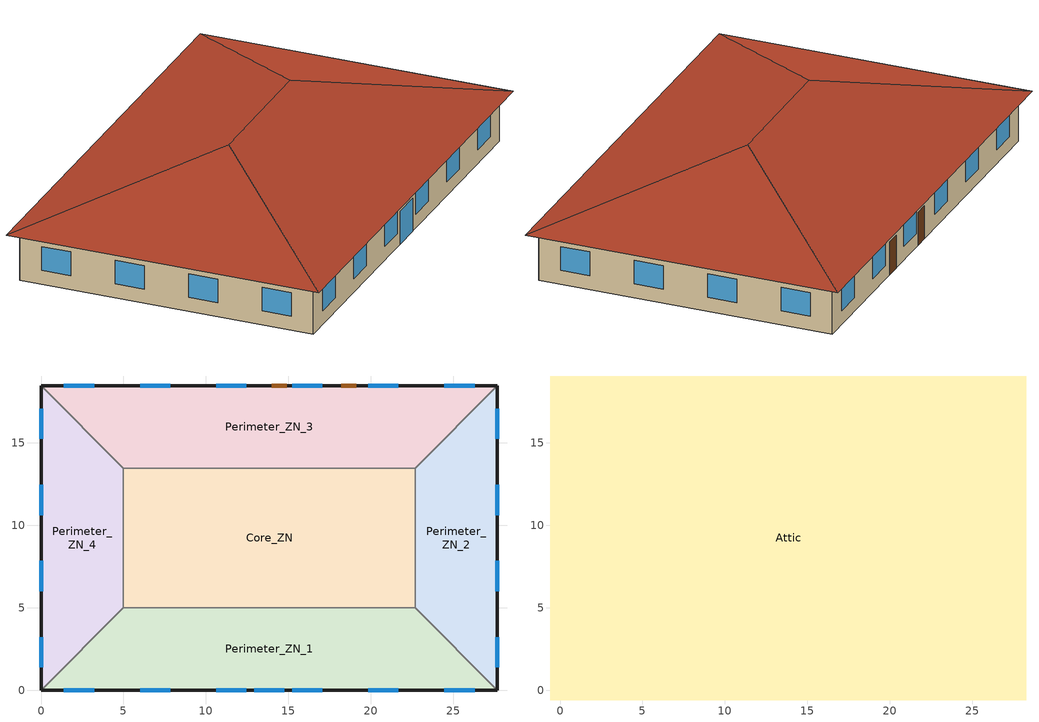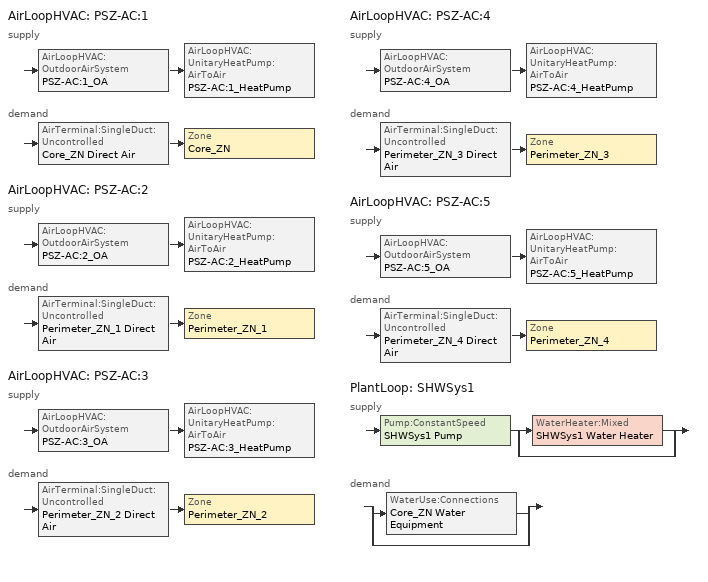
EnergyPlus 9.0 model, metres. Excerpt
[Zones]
Core_ZN
 floor ground (ext_slab_8in_with_carpet): 5,13.46 22.69,13.46 22.69,5 5,5 z0
 wall to Perimeter_ZN_1 (int_wall): 5,5 22.69,5 z0:3.05
 wall to Perimeter_ZN_2 (int_wall): 22.69,5 22.69,13.46 z0:3.05
 wall to Perimeter_ZN_3 (int_wall): 22.69,13.46 5,13.46 z0:3.05
 wall to Perimeter_ZN_4 (int_wall): 5,13.46 5,5 z0:3.05
Perimeter_ZN_1
 floor ground (ext_slab_8in_with_carpet): 27.69,0 0,0 5,5 22.69,5 z0
 wall outside (nonres_ext_wall): 0,0 27.69,0 z0:3.05
 wall to Perimeter_ZN_4 (int_wall): 5,5 0,0 z0:3.05
 wall to Perimeter_ZN_2 (int_wall): 27.69,0 22.69,5 z0:3.05
 window (Window_U_0.42_SHGC_0.40): 1.39,0 3.22,0 / 6.01,0 7.84,0 / 10.62,0 12.45,0 / 15.24,0 17.07,0 / 19.85,0 21.68,0 / 24.47,0 26.3,0 z0.9:2.42; 12.93,0 14.76,0 z0:2.13
Perimeter_ZN_2
 floor ground (ext_slab_8in_with_carpet): 22.69,13.46 27.69,18.46 27.69,0 22.69,5 z0
 wall outside (nonres_ext_wall): 27.69,0 27.69,18.46 z0:3.05
 wall to Perimeter_ZN_3 (int_wall): 27.69,18.46 22.69,13.46 z0:3.05
 window (Window_U_0.42_SHGC_0.40): 27.69,15.24 27.69,17.07 / 27.69,10.62 27.69,12.45 / 27.69,6.01 27.69,7.84 / 27.69,1.39 27.69,3.22 z0.9:2.42
Perimeter_ZN_3
 floor ground (ext_slab_8in_with_carpet): 5,13.46 0,18.46 27.69,18.46 22.69,13.46 z0
 wall outside (nonres_ext_wall): 27.69,18.46 0,18.46 z0:3.05
 wall to Perimeter_ZN_4 (int_wall): 0,18.46 5,13.46 z0:3.05
 window (Window_U_0.42_SHGC_0.40): 26.3,18.46 24.47,18.46 / 21.68,18.46 19.85,18.46 / 17.07,18.46 15.24,18.46 / 12.45,18.46 10.62,18.46 / 7.84,18.46 6.01,18.46 / 3.22,18.46 1.39,18.46 z0.9:2.42
 door (Swinging Door_con): 14.91,18.46 14,18.46 / 19.13,18.46 18.22,18.46 z0:2.13
Perimeter_ZN_4
 floor ground (ext_slab_8in_with_carpet): 5,5 0,0 0,18.46 5,13.46 z0
 wall outside (nonres_ext_wall): 0,18.46 0,0 z0:3.05
 window (Window_U_0.42_SHGC_0.40): 0,3.22 0,1.39 / 0,7.84 0,6.01 / 0,12.45 0,10.62 / 0,17.07 0,15.24 z0.9:2.42
Attic
 floor outside (ext_soffit_floor): -0.6,19.06 0,18.46 0,0 -0.6,-0.6 z3.05; 0,0 27.69,0 28.29,-0.6 -0.6,-0.6 z3.05; 28.29,19.06 28.29,-0.6 27.69,0 27.69,18.46 z3.05; -0.6,19.06 28.29,19.06 27.69,18.46 0,18.46 z3.05
 floor to Perimeter_ZN_1 (nonres_roof_floor): 0,0 5,5 22.69,5 27.69,0 z3.05
 floor to Perimeter_ZN_4 (nonres_roof_floor): 5,13.46 5,5 0,0 0,18.46 z3.05
 floor to Perimeter_ZN_2 (nonres_roof_floor): 22.69,5 22.69,13.46 27.69,18.46 27.69,0 z3.05
 floor to Core_ZN (nonres_roof_floor): 5,13.46 22.69,13.46 22.69,5 5,5 z3.05
 floor to Perimeter_ZN_3 (nonres_roof_floor): 0,18.46 27.69,18.46 22.69,13.46 5,13.46 z3.05
 roof outside (AtticRoofDeck): 28.29,19.06,3.05 -0.6,19.06,3.05 9.23,9.23,6.33 18.46,9.23,6.33; -0.6,19.06,3.05 -0.6,-0.6,3.05 9.23,9.23,6.33; 28.29,-0.6,3.05 28.29,19.06,3.05 18.46,9.23,6.33; -0.6,-0.6,3.05 28.29,-0.6,3.05 18.46,9.23,6.33 9.23,9.23,6.33
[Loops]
AirLoopHVAC 'PSZ-AC:1'
 supply: AirLoopHVAC:OutdoorAirSystem 'PSZ-AC:1_OA' > AirLoopHVAC:UnitaryHeatPump:AirToAir 'PSZ-AC:1_HeatPump'
 demand: AirTerminal:SingleDuct:Uncontrolled 'Core_ZN Direct Air' > Zone 'Core_ZN'
AirLoopHVAC 'PSZ-AC:2'
 supply: AirLoopHVAC:OutdoorAirSystem 'PSZ-AC:2_OA' > AirLoopHVAC:UnitaryHeatPump:AirToAir 'PSZ-AC:2_HeatPump'
 demand: AirTerminal:SingleDuct:Uncontrolled 'Perimeter_ZN_1 Direct Air' > Zone 'Perimeter_ZN_1'
AirLoopHVAC 'PSZ-AC:3'
 supply: AirLoopHVAC:OutdoorAirSystem 'PSZ-AC:3_OA' > AirLoopHVAC:UnitaryHeatPump:AirToAir 'PSZ-AC:3_HeatPump'
 demand: AirTerminal:SingleDuct:Uncontrolled 'Perimeter_ZN_2 Direct Air' > Zone 'Perimeter_ZN_2'
AirLoopHVAC 'PSZ-AC:4'
 supply: AirLoopHVAC:OutdoorAirSystem 'PSZ-AC:4_OA' > AirLoopHVAC:UnitaryHeatPump:AirToAir 'PSZ-AC:4_HeatPump'
 demand: AirTerminal:SingleDuct:Uncontrolled 'Perimeter_ZN_3 Direct Air' > Zone 'Perimeter_ZN_3'
AirLoopHVAC 'PSZ-AC:5'
 supply: AirLoopHVAC:OutdoorAirSystem 'PSZ-AC:5_OA' > AirLoopHVAC:UnitaryHeatPump:AirToAir 'PSZ-AC:5_HeatPump'
 demand: AirTerminal:SingleDuct:Uncontrolled 'Perimeter_ZN_4 Direct Air' > Zone 'Perimeter_ZN_4'
PlantLoop 'SHWSys1'
 supply: Pump:ConstantSpeed 'SHWSys1 Pump' > split
  | WaterHeater:Mixed 'SHWSys1 Water Heater'
  | bypass
 demand: split
  | WaterUse:Connections 'Core_ZN Water Equipment'
  | bypass
[Building]
Small Office: North Axis=0; Terrain=City; Loads Convergence Tolerance Value=0.04; Temperature Convergence Tolerance Value=0.2; Solar Distribution=FullInteriorAndExterior; Maximum Number of Warmup Days=25; Minimum Number of Warmup Days=6
[Site:Location]
Rochester International Arpt_MN_USA Design_Conditions: Latitude=43.9; Longitude=-92.5; Time Zone=-6; Elevation=398
[SizingPeriod:DesignDay] Day of Month=21; DryBulb Temperature Range Modifier Type=DefaultMultipliers; Humidity Condition Type=Wetbulb; Barometric Pressure=96634; Rain Indicator=No; Snow Indicator=No; Daylight Saving Time Indicator=No
Name | Month | Day Type | Maximum DryBulb Temperature | Daily DryBulb Temperature Range | Wetbulb or DewPoint at Maximum DryBulb | Wind Speed | Wind Direction | Solar Model Indicator | Sky Clearness | ASHRAE Clear Sky Optical Depth for Beam Irradiance taub | ASHRAE Clear Sky Optical Depth for Diffuse Irradiance taud
Rochester International Arpt Ann Htg 99.6% Condns DB | 1 | WinterDesignDay | -26.2 | 0 | -26.2 | 5.7 | 310 | ASHRAEClearSky | 0
Rochester International Arpt Ann Clg .4% Condns DB=>MWB | 7 | SummerDesignDay | 31.2 | 10.6 | 23.1 | 6.7 | 200 | ASHRAETau |  | 0.404 | 2.226
[Site:GroundTemperature:BuildingSurface]
19.75, 19.57, 19.63, 19.78, 19.99, 22.12, 22.76, 22.97, 23.04, 20.96, 20.41, 20.02
[Site:WaterMainsTemperature]
Calculation Method=Correlation; Annual Average Outdoor Air Temperature=6.375; Maximum Difference In Monthly Average Outdoor Air Temperatures=33.5
[Material]
Name | Roughness | Thickness | Conductivity | Density | Specific Heat | Thermal Absorptance | Solar Absorptance | Visible Absorptance
Std Wood 6inch | MediumSmooth | 0.15 | 0.12 | 540 | 1210 | 0.9 | 0.7 | 0.7
F07 25mm stucco | Smooth | 0.0254 | 0.72 | 1856 | 840 | 0.9 | 0.7 | 0.7
F12 Asphalt shingles | VeryRough | 0.0032 | 0.04 | 1120 | 1260 | 0.9 | 0.7
G01 13mm gypsum board | Smooth | 0.0127 | 0.16 | 800 | 1090 | 0.9 | 0.7 | 0.5
G01 16mm gypsum board | MediumSmooth | 0.0159 | 0.16 | 800 | 1090
G02 16mm plywood | Smooth | 0.0159 | 0.12 | 544 | 1210
200mm Normalweight concrete floor | MediumRough | 0.2032 | 2.31 | 2322 | 832
[Material:NoMass] Thermal Absorptance=0.9; Solar Absorptance=0.7
Name | Roughness | Thermal Resistance | Visible Absorptance
Opaque Door panel_con | MediumRough | 0.352237 | 0.7
CP02 CARPET PAD | VeryRough | 0.21648 | 0.8
Nonres_Roof_Insulation | MediumSmooth | 8.09839 | 0.7
Nonres_Exterior_Wall_Insulation | MediumSmooth | 3.06942 | 0.7
[WindowMaterial:Glazing] Optical Data Type=SpectralAverage; Thickness=0.006; Infrared Transmittance at Normal Incidence=0; Front Side Infrared Hemispherical Emissivity=0.84; Conductivity=0.9
Name | Solar Transmittance at Normal Incidence | Front Side Solar Reflectance at Normal Incidence | Back Side Solar Reflectance at Normal Incidence | Visible Transmittance at Normal Incidence | Front Side Visible Reflectance at Normal Incidence | Back Side Visible Reflectance at Normal Incidence | Back Side Infrared Hemispherical Emissivity
CLEAR 6MM | 0.775 | 0.071 | 0.071 | 0.881 | 0.08 | 0.08 | 0.84
LoE TINT 6MM | 0.36 | 0.093 | 0.2 | 0.5 | 0.035 | 0.054 | 0.1
[WindowMaterial:Gas]
AIR 6MM: Gas Type=Air; Thickness=0.0063
[Construction]
Swinging Door_con: Opaque Door panel_con
InteriorFurnishings: Std Wood 6inch
AtticRoofDeck: F12 Asphalt shingles, G02 16mm plywood
int_wall: G01 13mm gypsum board, G01 13mm gypsum board
ext_slab_8in_with_carpet: 200mm Normalweight concrete floor, CP02 CARPET PAD
ext_soffit_floor: G02 16mm plywood
nonres_roof_floor: G01 16mm gypsum board, Nonres_Roof_Insulation
nonres_ext_wall: F07 25mm stucco, G01 16mm gypsum board, Nonres_Exterior_Wall_Insulation, G01 16mm gypsum board
Window_U_0.42_SHGC_0.40: LoE TINT 6MM, AIR 6MM, CLEAR 6MM
[Zone] Type=1; Multiplier=1; Ceiling Height=autocalculate; Volume=autocalculate; Floor Area=autocalculate
Name | Part of Total Floor Area
Core_ZN; Perimeter_ZN_1; Perimeter_ZN_2; Perimeter_ZN_3; Perimeter_ZN_4 | Yes
Attic | No
[InternalMass] Construction=InteriorFurnishings
Name | Zone | Surface Area
Core_ZN_InternalMass_1 | Core_ZN | 299.3148
Perimeter_ZN_1_InternalMass_1 | Perimeter_ZN_1 | 226.9
Perimeter_ZN_2_InternalMass_1 | Perimeter_ZN_2 | 134.6
Perimeter_ZN_3_InternalMass_1 | Perimeter_ZN_3 | 226.9
Perimeter_ZN_4_InternalMass_1 | Perimeter_ZN_4 | 134.6
[People] Number of People Schedule=BLDG_OCC_SCH; Number of People Calculation Method=Area/Person; Zone Floor Area per Person=16.5881; Fraction Radiant=0.3; Sensible Heat Fraction=AUTOCALCULATE; Activity Level Schedule=ACTIVITY_SCH; Enable ASHRAE 55 Comfort Warnings=No; Mean Radiant Temperature Calculation Type=ZoneAveraged
Name | Zone or ZoneList
Core_ZN | Core_ZN
Perimeter_ZN_1 | Perimeter_ZN_1
Perimeter_ZN_2 | Perimeter_ZN_2
Perimeter_ZN_3 | Perimeter_ZN_3
Perimeter_ZN_4 | Perimeter_ZN_4
[Lights] Schedule=BLDG_LIGHT_SCH; Design Level Calculation Method=Watts/Area; Watts per Zone Floor Area=8.82641; Return Air Fraction=0; Fraction Radiant=0.7; Fraction Visible=0.2; Fraction Replaceable=1; EndUse Subcategory=General; Return Air Fraction Calculated from Plenum Temperature=No
Name | Zone or ZoneList
Core_ZN_Lights | Core_ZN
Perimeter_ZN_1_Lights | Perimeter_ZN_1
Perimeter_ZN_2_Lights | Perimeter_ZN_2
Perimeter_ZN_3_Lights | Perimeter_ZN_3
Perimeter_ZN_4_Lights | Perimeter_ZN_4
[ElectricEquipment] Schedule=BLDG_EQUIP_SCH; Design Level Calculation Method=Watts/Area; Watts per Zone Floor Area=6.78; EndUse Subcategory=General
Name | Zone or ZoneList
Core_ZN_MiscPlug_Equip | Core_ZN
Perimeter_ZN_1_MiscPlug_Equip | Perimeter_ZN_1
Perimeter_ZN_2_MiscPlug_Equip | Perimeter_ZN_2
Perimeter_ZN_3_MiscPlug_Equip | Perimeter_ZN_3
Perimeter_ZN_4_MiscPlug_Equip | Perimeter_ZN_4
[Daylighting:Controls] Daylighting Method=SplitFlux; Lighting Control Type=Stepped; Minimum Input Power Fraction for Continuous or ContinuousOff Dimming Control=0.3; Minimum Light Output Fraction for Continuous or ContinuousOff Dimming Control=0.2; Number of Stepped Control Steps=3; Probability Lighting will be Reset When Needed in Manual Stepped Control=1; Maximum Allowable Discomfort Glare Index=22; Fraction of Zone Controlled by Reference Point 1=0.2399; Illuminance Setpoint at Reference Point 1=375; Fraction of Zone Controlled by Reference Point 2=0.0302; Illuminance Setpoint at Reference Point 2=375
Name | Zone | Glare Calculation Daylighting Reference Point | Glare Calculation Azimuth Angle of View Direction Clockwise from Zone yAxis | Daylighting Reference Point 1 | Daylighting Reference Point 2
Perimeter_ZN_1_DaylCtrl | Perimeter_ZN_1 | Perimeter_ZN_1_DaylRefPt1 | 180 | Perimeter_ZN_1_DaylRefPt1 | Perimeter_ZN_1_DaylRefPt2
Perimeter_ZN_2_DaylCtrl | Perimeter_ZN_2 | Perimeter_ZN_2_DaylRefPt1 | 90 | Perimeter_ZN_2_DaylRefPt1 | Perimeter_ZN_2_DaylRefPt2
Perimeter_ZN_3_DaylCtrl | Perimeter_ZN_3 | Perimeter_ZN_3_DaylRefPt1 | 0 | Perimeter_ZN_3_DaylRefPt1 | Perimeter_ZN_3_DaylRefPt2
Perimeter_ZN_4_DaylCtrl | Perimeter_ZN_4 | Perimeter_ZN_4_DaylRefPt1 | 270 | Perimeter_ZN_4_DaylRefPt1 | Perimeter_ZN_4_DaylRefPt2
[ZoneInfiltration:DesignFlowRate] Temperature Term Coefficient=0; Velocity Squared Term Coefficient=0
Name | Zone or ZoneList | Schedule | Design Flow Rate Calculation Method | Design Flow Rate | Flow per Exterior Surface Area | Constant Term Coefficient | Velocity Term Coefficient
Perimeter_ZN_1_Infiltration | Perimeter_ZN_1 | INFIL_QUARTER_ON_SCH | Flow/ExteriorWallArea | 0 | 0.00056896 | 0 | 0.224
Perimeter_ZN_1_Door_Infiltration | Perimeter_ZN_1 | INFIL_Door_Opening_SCH | Flow/Zone | 0.0764554 |  | 1 | 0
Perimeter_ZN_2_Infiltration | Perimeter_ZN_2 | INFIL_QUARTER_ON_SCH | Flow/ExteriorWallArea | 0 | 0.00056896 | 0 | 0.224
Perimeter_ZN_3_Infiltration | Perimeter_ZN_3 | INFIL_QUARTER_ON_SCH | Flow/ExteriorWallArea | 0 | 0.00056896 | 0 | 0.224
Perimeter_ZN_4_Infiltration | Perimeter_ZN_4 | INFIL_QUARTER_ON_SCH | Flow/ExteriorWallArea | 0 | 0.00056896 | 0 | 0.224
Attic_Infiltration | Attic | ALWAYS_ON | Flow/Zone | 0.2001 |  | 1 | 0
[Exterior:Lights] Control Option=AstronomicalClock; EndUse Subcategory=General
Name | Schedule | Design Level
Exterior_Lights_a | Exterior_lighting_schedule_a | 50.7
Exterior_Lights_b | Exterior_lighting_schedule_b | 861.3
[DesignSpecification:OutdoorAir] Outdoor Air Method=Flow/Area; Outdoor Air Flow per Zone Floor Area=0.000431773; Outdoor Air Flow per Zone=0
SZ DSOA Core_ZN; SZ DSOA Perimeter_ZN_1; SZ DSOA Perimeter_ZN_2; SZ DSOA Perimeter_ZN_3; SZ DSOA Perimeter_ZN_4
[Sizing:Zone] Zone Cooling Design Supply Air Temperature Input Method=SupplyAirTemperature; Zone Cooling Design Supply Air Temperature=12.8; Zone Heating Design Supply Air Temperature Input Method=SupplyAirTemperature; Zone Heating Design Supply Air Temperature=40; Zone Cooling Design Supply Air Humidity Ratio=0.0085; Zone Heating Design Supply Air Humidity Ratio=0.008; Zone Heating Sizing Factor=0; Zone Cooling Sizing Factor=0; Cooling Design Air Flow Method=DesignDay; Cooling Design Air Flow Rate=0; Cooling Minimum Air Flow=0; Cooling Minimum Air Flow Fraction=0; Heating Design Air Flow Method=DesignDay; Heating Design Air Flow Rate=0
Name | Design Specification Outdoor Air Object
Core_ZN | SZ DSOA Core_ZN
Perimeter_ZN_1 | SZ DSOA Perimeter_ZN_1
Perimeter_ZN_2 | SZ DSOA Perimeter_ZN_2
Perimeter_ZN_3 | SZ DSOA Perimeter_ZN_3
Perimeter_ZN_4 | SZ DSOA Perimeter_ZN_4
[Sizing:System] Type of Load to Size On=Sensible; Design Outdoor Air Flow Rate=AUTOSIZE; Central Heating Maximum System Air Flow Ratio=0.3; Preheat Design Temperature=7; Preheat Design Humidity Ratio=0.008; Precool Design Temperature=12.8; Precool Design Humidity Ratio=0.008; Central Cooling Design Supply Air Temperature=12.8; Central Heating Design Supply Air Temperature=40; Type of Zone Sum to Use=NonCoincident; 100 Outdoor Air in Cooling=No; 100 Outdoor Air in Heating=No; Central Cooling Design Supply Air Humidity Ratio=0.0085; Central Heating Design Supply Air Humidity Ratio=0.008; Cooling Supply Air Flow Rate Method=DesignDay; Cooling Supply Air Flow Rate=0; Heating Supply Air Flow Rate Method=DesignDay; Heating Supply Air Flow Rate=0; System Outdoor Air Method=ZoneSum; Zone Maximum Outdoor Air Fraction=1; Cooling Design Capacity Method=CoolingDesignCapacity; Cooling Design Capacity=autosize; Heating Design Capacity Method=HeatingDesignCapacity; Heating Design Capacity=autosize; Central Cooling Capacity Control Method=OnOff
PSZ-AC:1; PSZ-AC:2; PSZ-AC:3; PSZ-AC:4; PSZ-AC:5
[Sizing:Plant]
SHWSys1: Loop Type=Heating; Design Loop Exit Temperature=48.89; Loop Design Temperature Difference=5
[ZoneControl:Thermostat] Control Type Schedule=Dual Zone Control Type Sched
Name | Zone or ZoneList | Control 1
Core_ZN Thermostat | Core_ZN | Core_ZN DualSPSched
Perimeter_ZN_1 Thermostat | Perimeter_ZN_1 | Perimeter_ZN_1 DualSPSched
Perimeter_ZN_2 Thermostat | Perimeter_ZN_2 | Perimeter_ZN_2 DualSPSched
Perimeter_ZN_3 Thermostat | Perimeter_ZN_3 | Perimeter_ZN_3 DualSPSched
Perimeter_ZN_4 Thermostat | Perimeter_ZN_4 | Perimeter_ZN_4 DualSPSched
[ThermostatSetpoint:DualSetpoint] Heating Setpoint Temperature Schedule=HTGSETP_SCH_NO_OPTIMUM; Cooling Setpoint Temperature Schedule=CLGSETP_SCH_NO_OPTIMUM
Core_ZN DualSPSched; Perimeter_ZN_1 DualSPSched; Perimeter_ZN_2 DualSPSched; Perimeter_ZN_3 DualSPSched; Perimeter_ZN_4 DualSPSched
[AirTerminal:SingleDuct:Uncontrolled] Availability Schedule=ALWAYS_ON; Maximum Air Flow Rate=AUTOSIZE
Core_ZN Direct Air; Perimeter_ZN_1 Direct Air; Perimeter_ZN_2 Direct Air; Perimeter_ZN_3 Direct Air; Perimeter_ZN_4 Direct Air
[Zone equipment]
Core_ZN: Core_ZN Direct Air
Perimeter_ZN_1: Perimeter_ZN_1 Direct Air
Perimeter_ZN_2: Perimeter_ZN_2 Direct Air
Perimeter_ZN_3: Perimeter_ZN_3 Direct Air
Perimeter_ZN_4: Perimeter_ZN_4 Direct Air
[Fan:OnOff] Availability Schedule=HVACOperationSchd; Fan Total Efficiency=0.55575; Pressure Rise=622.5; Maximum Flow Rate=AUTOSIZE; Motor Efficiency=0.855; Motor In Airstream Fraction=1; EndUse Subcategory=Fan Energy
PSZ-AC:1 Fan; PSZ-AC:2 Fan; PSZ-AC:3 Fan; PSZ-AC:4 Fan; PSZ-AC:5 Fan
[Coil:Cooling:DX:SingleSpeed] Availability Schedule=ALWAYS_ON; Gross Rated Total Cooling Capacity=AUTOSIZE; Gross Rated Sensible Heat Ratio=AUTOSIZE; Gross Rated Cooling COP=4.11713; Rated Air Flow Rate=AUTOSIZE; Total Cooling Capacity Function of Temperature Curve=HPACCoolCapFT; Total Cooling Capacity Function of Flow Fraction Curve=HPACCoolCapFFF; Energy Input Ratio Function of Temperature Curve=HPACCOOLEIRFT; Energy Input Ratio Function of Flow Fraction Curve=HPACCOOLEIRFFF; Part Load Fraction Correlation Curve=HPACCOOLPLFFPLR
PSZ-AC:1 Heat Pump DX Cooling Coil; PSZ-AC:2 Heat Pump DX Cooling Coil; PSZ-AC:3 Heat Pump DX Cooling Coil; PSZ-AC:4 Heat Pump DX Cooling Coil; PSZ-AC:5 Heat Pump DX Cooling Coil
[Coil:Heating:Fuel] Availability Schedule=ALWAYS_ON; Fuel Type=NaturalGas; Burner Efficiency=0.8; Nominal Capacity=AUTOSIZE
PSZ-AC:1 Heat Pump DX Supp Heating Coil; PSZ-AC:2 Heat Pump DX Supp Heating Coil; PSZ-AC:3 Heat Pump DX Supp Heating Coil; PSZ-AC:4 Heat Pump DX Supp Heating Coil; PSZ-AC:5 Heat Pump DX Supp Heating Coil
[Coil:Heating:DX:SingleSpeed] Availability Schedule=ALWAYS_ON; Gross Rated Heating Capacity=AUTOSIZE; Gross Rated Heating COP=3.3592; Rated Air Flow Rate=AUTOSIZE; Heating Capacity Function of Temperature Curve=HPACHeatCapFT; Heating Capacity Function of Flow Fraction Curve=HPACHeatCapFFF; Energy Input Ratio Function of Temperature Curve=HPACHeatEIRFT; Energy Input Ratio Function of Flow Fraction Curve=HPACHeatEIRFFF; Part Load Fraction Correlation Curve=HPACCOOLPLFFPLR; Defrost Energy Input Ratio Function of Temperature Curve=HPACCOOLEIRFT; Minimum Outdoor DryBulb Temperature for Compressor Operation=-12.2; Maximum Outdoor DryBulb Temperature for Defrost Operation=1.67; Crankcase Heater Capacity=50; Maximum Outdoor DryBulb Temperature for Crankcase Heater Operation=4.4; Defrost Strategy=ReverseCycle; Defrost Control=OnDemand; Resistive Defrost Heater Capacity=AUTOSIZE
PSZ-AC:1 Heat Pump DX Heating Coil; PSZ-AC:2 Heat Pump DX Heating Coil; PSZ-AC:3 Heat Pump DX Heating Coil; PSZ-AC:4 Heat Pump DX Heating Coil; PSZ-AC:5 Heat Pump DX Heating Coil
[AirLoopHVAC:UnitaryHeatPump:AirToAir] Availability Schedule=ALWAYS_ON; Cooling Supply Air Flow Rate=AUTOSIZE; Heating Supply Air Flow Rate=AUTOSIZE; No Load Supply Air Flow Rate=AUTOSIZE; Maximum Supply Air Temperature from Supplemental Heater=AUTOSIZE; Maximum Outdoor DryBulb Temperature for Supplemental Heater Operation=4.44; Fan Placement=BlowThrough; Supply Air Fan Operating Mode Schedule=HVACOperationSchd
Name | Controlling Zone or Thermostat Location | Supply Air Fan | Heating Coil | Cooling Coil | Supplemental Heating Coil
PSZ-AC:1_HeatPump | Core_ZN | PSZ-AC:1 Fan | PSZ-AC:1 Heat Pump DX Heating Coil | PSZ-AC:1 Heat Pump DX Cooling Coil | PSZ-AC:1 Heat Pump DX Supp Heating Coil
PSZ-AC:2_HeatPump | Perimeter_ZN_1 | PSZ-AC:2 Fan | PSZ-AC:2 Heat Pump DX Heating Coil | PSZ-AC:2 Heat Pump DX Cooling Coil | PSZ-AC:2 Heat Pump DX Supp Heating Coil
PSZ-AC:3_HeatPump | Perimeter_ZN_2 | PSZ-AC:3 Fan | PSZ-AC:3 Heat Pump DX Heating Coil | PSZ-AC:3 Heat Pump DX Cooling Coil | PSZ-AC:3 Heat Pump DX Supp Heating Coil
PSZ-AC:4_HeatPump | Perimeter_ZN_3 | PSZ-AC:4 Fan | PSZ-AC:4 Heat Pump DX Heating Coil | PSZ-AC:4 Heat Pump DX Cooling Coil | PSZ-AC:4 Heat Pump DX Supp Heating Coil
PSZ-AC:5_HeatPump | Perimeter_ZN_4 | PSZ-AC:5 Fan | PSZ-AC:5 Heat Pump DX Heating Coil | PSZ-AC:5 Heat Pump DX Cooling Coil | PSZ-AC:5 Heat Pump DX Supp Heating Coil
[Controller:OutdoorAir] Minimum Outdoor Air Flow Rate=AUTOSIZE; Maximum Outdoor Air Flow Rate=AUTOSIZE; Economizer Control Type=NoEconomizer; Economizer Control Action Type=ModulateFlow; Economizer Maximum Limit DryBulb Temperature=28; Economizer Maximum Limit Enthalpy=64000; Economizer Minimum Limit DryBulb Temperature=0; Lockout Type=NoLockout; Minimum Limit Type=FixedMinimum; Minimum Outdoor Air Schedule=MinOA_MotorizedDamper_Sched
PSZ-AC:1_OA_Controller; PSZ-AC:2_OA_Controller; PSZ-AC:3_OA_Controller; PSZ-AC:4_OA_Controller; PSZ-AC:5_OA_Controller
[AirLoopHVAC] Design Supply Air Flow Rate=AUTOSIZE
PSZ-AC:1; PSZ-AC:2; PSZ-AC:3; PSZ-AC:4; PSZ-AC:5
[Pump:ConstantSpeed]
SHWSys1 Pump: Design Flow Rate=autosize; Design Pump Head=0.001; Design Power Consumption=AUTOSIZE; Motor Efficiency=0.3; Fraction of Motor Inefficiencies to Fluid Stream=0; Pump Control Type=Intermittent
[WaterHeater:Mixed]
SHWSys1 Water Heater: Tank Volume=0.1514; Setpoint Temperature Schedule=SHWSys1 Water Heater Setpoint Temperature Schedule; Deadband Temperature Difference=2; Maximum Temperature Limit=82.2222; Heater Control Type=Cycle; Heater Maximum Capacity=11722.84; Heater Fuel Type=electricity; Heater Thermal Efficiency=1; Off Cycle Parasitic Fuel Consumption Rate=571; Off Cycle Parasitic Fuel Type=electricity; Off Cycle Parasitic Heat Fraction to Tank=0.8; On Cycle Parasitic Fuel Consumption Rate=571; On Cycle Parasitic Fuel Type=electricity; Ambient Temperature Indicator=zone; Ambient Temperature Zone=CORE_ZN; Off Cycle Loss Coefficient to Ambient Temperature=1.20598; On Cycle Loss Coefficient to Ambient Temperature=1.20598; Peak Use Flow Rate=4.048e-06; Use Flow Rate Fraction Schedule=BLDG_SWH_SCH
[PlantLoop]
SHWSys1: Fluid Type=Water; Plant Equipment Operation Scheme=SHWSys1 Loop Operation Scheme List; Maximum Loop Temperature=48.89; Minimum Loop Temperature=10; Maximum Loop Flow Rate=AUTOSIZE; Minimum Loop Flow Rate=0; Plant Loop Volume=AUTOSIZE; Load Distribution Scheme=Optimal
[PlantEquipmentList]
SHWSys1 Equipment List: SHWSys1 Water Heater
[PlantEquipmentOperation:HeatingLoad]
SHWSys1 Operation Scheme: Load Range 1 Lower Limit=0; Load Range 1 Upper Limit=1e+15; Range 1 Equipment List=SHWSys1 Equipment List
[PlantEquipmentOperationSchemes]
SHWSys1 Loop Operation Scheme List: Control Scheme 1=SHWSys1 Operation Scheme; Control Scheme 1 Schedule=PlantOnSched
[AvailabilityManager:NightCycle] Applicability Schedule=Always_On; Fan Schedule=HVACOperationSchd; Control Type=CycleOnAny; Thermostat Tolerance=1; Cycling Run Time Control Type=FixedRunTime; Cycling Run Time=1800
PSZ-AC:1 Availability Manager; PSZ-AC:2 Availability Manager; PSZ-AC:3 Availability Manager; PSZ-AC:4 Availability Manager; PSZ-AC:5 Availability Manager
[SetpointManager:Scheduled]
SHWSys1 Loop Setpoint Manager: Control Variable=Temperature; Schedule=SHWSys1-Loop-Temp-Schedule; Setpoint Node or NodeList=SHWSys1 Supply Outlet Node
[SetpointManager:SingleZone:Reheat] Control Variable=Temperature; Minimum Supply Air Temperature=12.8; Maximum Supply Air Temperature=40
Name | Control Zone | Setpoint Node or NodeList
SupAirTemp MngrCore_ZN | Core_ZN | PSZ-AC:1 Supply Equipment Outlet Node
SupAirTemp MngrPerimeter_ZN_1 | Perimeter_ZN_1 | PSZ-AC:2 Supply Equipment Outlet Node
SupAirTemp MngrPerimeter_ZN_2 | Perimeter_ZN_2 | PSZ-AC:3 Supply Equipment Outlet Node
SupAirTemp MngrPerimeter_ZN_3 | Perimeter_ZN_3 | PSZ-AC:4 Supply Equipment Outlet Node
SupAirTemp MngrPerimeter_ZN_4 | Perimeter_ZN_4 | PSZ-AC:5 Supply Equipment Outlet Node
[SetpointManager:MixedAir] Control Variable=Temperature
Name | Setpoint Node or NodeList
PSZ-AC:1_OAMixed Air Temp Manager | PSZ-AC:1_OA-PSZ-AC:1_FanNode
PSZ-AC:2_OAMixed Air Temp Manager | PSZ-AC:2_OA-PSZ-AC:2_FanNode
PSZ-AC:3_OAMixed Air Temp Manager | PSZ-AC:3_OA-PSZ-AC:3_FanNode
PSZ-AC:4_OAMixed Air Temp Manager | PSZ-AC:4_OA-PSZ-AC:4_FanNode
PSZ-AC:5_OAMixed Air Temp Manager | PSZ-AC:5_OA-PSZ-AC:5_FanNode
[WaterUse:Equipment]
Core_ZN Water Equipment: Peak Flow Rate=4.048e-06; Flow Rate Fraction Schedule=BLDG_SWH_SCH; Target Temperature Schedule=Core_ZN Water Equipment Temp Sched; Hot Water Supply Temperature Schedule=Core_ZN Water Equipment Hot Supply Temp Sched; Zone=Core_ZN; Sensible Fraction Schedule=Core_ZN Water Equipment Sensible fract sched; Latent Fraction Schedule=Core_ZN Water Equipment Latent fract sched
[WaterUse:Connections]
Core_ZN Water Equipment: Water Use Equipment 1=Core_ZN Water Equipment
[Schedule:Compact]
BLDG_LIGHT_SCH: Through: 12/31, For: Weekdays, Until: 5:00, 0.18, Until: 6:00, 0.23, Until: 7:00, 0.178641, Until: 8:00, 0.326215, Until: 12:00, 0.699031, Until: 13:00, 0.621361, Until: 17:00, 0.699031, Until: 18:00, 0.473788, Until: 20:00, 0.326215, Until: 22:00, 0.248544, Until: 23:00, 0.178641, Until: 24:00, 0.18, For: Weekends, Until: 24:00, 0.18, For: Holiday, Until: 24:00, 0.18, For: WinterDesignDay, Until: 24:00, 0, For: SummerDesignDay, Until: 24:00, 1, For: CustomDay1, Until: 24:00, 0, For: CustomDay2, Until: 24:00, 0
BLDG_EQUIP_SCH: Through: 12/31, For: WeekDays, Until: 6:00, 0.409478, Until: 8:00, 0.479753, Until: 12:00, 0.959505, Until: 13:00, 0.901935, Until: 17:00, 0.959505, Until: 18:00, 0.479753, Until: 23:00, 0.191901, Until: 24:00, 0.163791, For: Weekends, Until: 24:00, 0.163791, For: Holiday, Until: 24:00, 0.163791, For: WinterDesignDay, Until: 24:00, 0, For: SummerDesignDay, Until: 24:00, 1, For: CustomDay1, Until: 24:00, 0, For: CustomDay2, Until: 24:00, 0
BLDG_OCC_SCH: Through: 12/31, For: Weekdays, Until: 6:00, 0, Until: 7:00, 0.11, Until: 8:00, 0.21, Until: 12:00, 1, Until: 13:00, 0.53, Until: 17:00, 1, Until: 18:00, 0.32, Until: 22:00, 0.11, Until: 23:00, 0.05, Until: 24:00, 0, For: Weekends, Until: 24:00, 0, For: Holiday, Until: 24:00, 0, For: WinterDesignDay, Until: 24:00, 0, For: SummerDesignDay, Until: 24:00, 1, For: CustomDay1, Until: 24:00, 0, For: CustomDay2, Until: 24:00, 0
INFIL_QUARTER_ON_SCH: Through: 12/31, For: Weekdays SummerDesignDay, Until: 07:00, 1, Until: 19:00, 0.25, Until: 24:00, 1, For: Saturday WinterDesignDay, Until: 07:00, 1, Until: 18:00, 0.25, Until: 24:00, 1, For: Sunday Holidays AllOtherDays, Until: 24:00, 1
INFIL_Door_Opening_SCH: Through: 12/31, For: Weekdays, Until: 06:00, 0, Until: 07:00, 0.131, Until: 08:00, 1, Until: 12:00, 0.131, Until: 13:00, 1, Until: 17:00, 0.131, Until: 18:00, 1, Until: 19:00, 0.131, Until: 24:00, 0, For: Saturday Sunday Holidays AllOtherDays, Until: 24:00, 0
BLDG_SWH_SCH: Through: 12/31, For: WeekDays, Until: 7:00, 0, Until: 8:00, 0.27, Until: 9:00, 0.55, Until: 11:00, 0.64, Until: 12:00, 0.82, Until: 13:00, 1, Until: 14:00, 0.91, Until: 16:00, 0.55, Until: 17:00, 0.73, Until: 19:00, 0.37, Until: 20:00, 0.18, Until: 21:00, 0.27, Until: 22:00, 0.09, Until: 24:00, 0, For: Weekends, Until: 24:00, 0, For: Holiday, Until: 24:00, 0, For: WinterDesignDay, Until: 7:00, 0, Until: 8:00, 0.27, Until: 9:00, 0.55, Until: 11:00, 0.64, Until: 12:00, 0.82, Until: 13:00, 1, Until: 14:00, 0.91, Until: 16:00, 0.55, Until: 17:00, 0.73, Until: 19:00, 0.37, Until: 20:00, 0.18, Until: 21:00, 0.27, Until: 22:00, 0.09, Until: 24:00, 0, For: SummerDesignDay, Until: 7:00, 0, Until: 8:00, 0.27, Until: 9:00, 0.55, Until: 11:00, 0.64, Until: 12:00, 0.82, Until: 13:00, 1, Until: 14:00, 0.91, Until: 16:00, 0.55, Until: 17:00, 0.73, Until: 19:00, 0.37, Until: 20:00, 0.18, Until: 21:00, 0.27, Until: 22:00, 0.09, Until: 24:00, 0, For: CustomDay1, Until: 24:00, 0, For: CustomDay2, Until: 24:00, 0
ALWAYS_ON; PlantOnSched: Through: 12/31, For: AllDays, Until: 24:00, 1
HVACOperationSchd: Through: 12/31, For: Weekdays SummerDesignDay, Until: 06:00, 0, Until: 19:00, 1, Until: 24:00, 0, For: Weedends WinterDesignDay, Until: 24:00, 0, For: Holidays AllOtherDays, Until: 24:00, 0
HTGSETP_SCH_NO_OPTIMUM: Through: 12/31, For: WeekDays, Until: 6:00, 15.56, Until: 7:00, 21.11, Until: 19:00, 21.11, Until: 24:00, 15.56, For: Weekends, Until: 24:00, 15.56, For: Holiday, Until: 24:00, 15.56, For: WinterDesignDay, Until: 24:00, 21.11, For: SummerDesignDay, Until: 24:00, 15.56, For: CustomDay1, Until: 24:00, 15.56, For: CustomDay2, Until: 24:00, 15.56
CLGSETP_SCH_NO_OPTIMUM: Through: 12/31, For: WeekDays, Until: 6:00, 29.44, Until: 7:00, 23.89, Until: 18:00, 23.89, Until: 24:00, 29.44, For: Weekends, Until: 24:00, 29.44, For: Holiday, Until: 24:00, 29.44, For: WinterDesignDay, Until: 24:00, 29.44, For: SummerDesignDay, Until: 24:00, 23.89, For: CustomDay1, Until: 24:00, 29.44, For: CustomDay2, Until: 24:00, 29.44
MinOA_MotorizedDamper_Sched: Through: 12/31, For: Weekdays SummerDesignDay, Until: 07:00, 0, Until: 19:00, 1, Until: 24:00, 0, For: Weekends WinterDesignDay, Until: 24:00, 0, For: Holidays AllOtherDays, Until: 24:00, 0
Dual Zone Control Type Sched: Through: 12/31, For: AllDays, Until: 24:00, 4
ACTIVITY_SCH: Through: 12/31, For: AllDays, Until: 24:00, 120
Core_ZN Water Equipment Latent fract sched: Through: 12/31, For: AllDays, Until: 24:00, 0.05
Core_ZN Water Equipment Sensible fract sched: Through: 12/31, For: AllDays, Until: 24:00, 0.2
Core_ZN Water Equipment Temp Sched: Through: 12/31, For: AllDays, Until: 24:00, 48.8
Core_ZN Water Equipment Hot Supply Temp Sched: Through: 12/31, For: AllDays, Until: 24:00, 55
SHWSys1-Loop-Temp-Schedule; SHWSys1 Water Heater Setpoint Temperature Schedule: Through: 12/31, For: AllDays, Until: 24:00, 60
Exterior_lighting_schedule_a: Through:12/31, For:AllDays, Until: 06:00, 0, Until: 24:00, 1
Exterior_lighting_schedule_b: Through:12/31, For:AllDays, Until: 06:00, 0.7, Until: 24:00, 1
[Curve:Quadratic]
Name | Coefficient1 Constant | Coefficient2 x | Coefficient3 x2 | Minimum Value of x | Maximum Value of x
HPACCoolCapFFF | 0.8 | 0.2 | 0 | 0.5 | 1.5
HPACCOOLEIRFFF | 1.156 | -0.1816 | 0.0256 | 0.5 | 1.5
HPACCOOLPLFFPLR | 0.85 | 0.15 | 0 | 0 | 1
HPACHeatEIRFFF | 1.3824 | -0.4336 | 0.0512 | 0 | 1
[Curve:Cubic]
Name | Coefficient1 Constant | Coefficient2 x | Coefficient3 x2 | Coefficient4 x3 | Minimum Value of x | Maximum Value of x
HPACHeatCapFT | 0.758746 | 0.027626 | 0.000148716 | 3.4992e-06 | -20 | 20
HPACHeatCapFFF | 0.84 | 0.16 | 0 | 0 | 0.5 | 1.5
HPACHeatEIRFT | 1.19248 | -0.0300438 | 0.00103745 | -2.3328e-05 | -20 | 20
[Curve:Biquadratic] Minimum Value of x=12.77778; Maximum Value of x=23.88889; Minimum Value of y=21.11111; Maximum Value of y=46.11111
Name | Coefficient1 Constant | Coefficient2 x | Coefficient3 x2 | Coefficient4 y | Coefficient5 y2 | Coefficient6 xy
HPACCoolCapFT | 0.766956 | 0.0107756 | -4.14703e-05 | 0.00134961 | -0.000261144 | 0.000457488
HPACCOOLEIRFT | 0.297145 | 0.0430933 | -0.000748766 | 0.00597727 | 0.000482112 | -0.000956448
